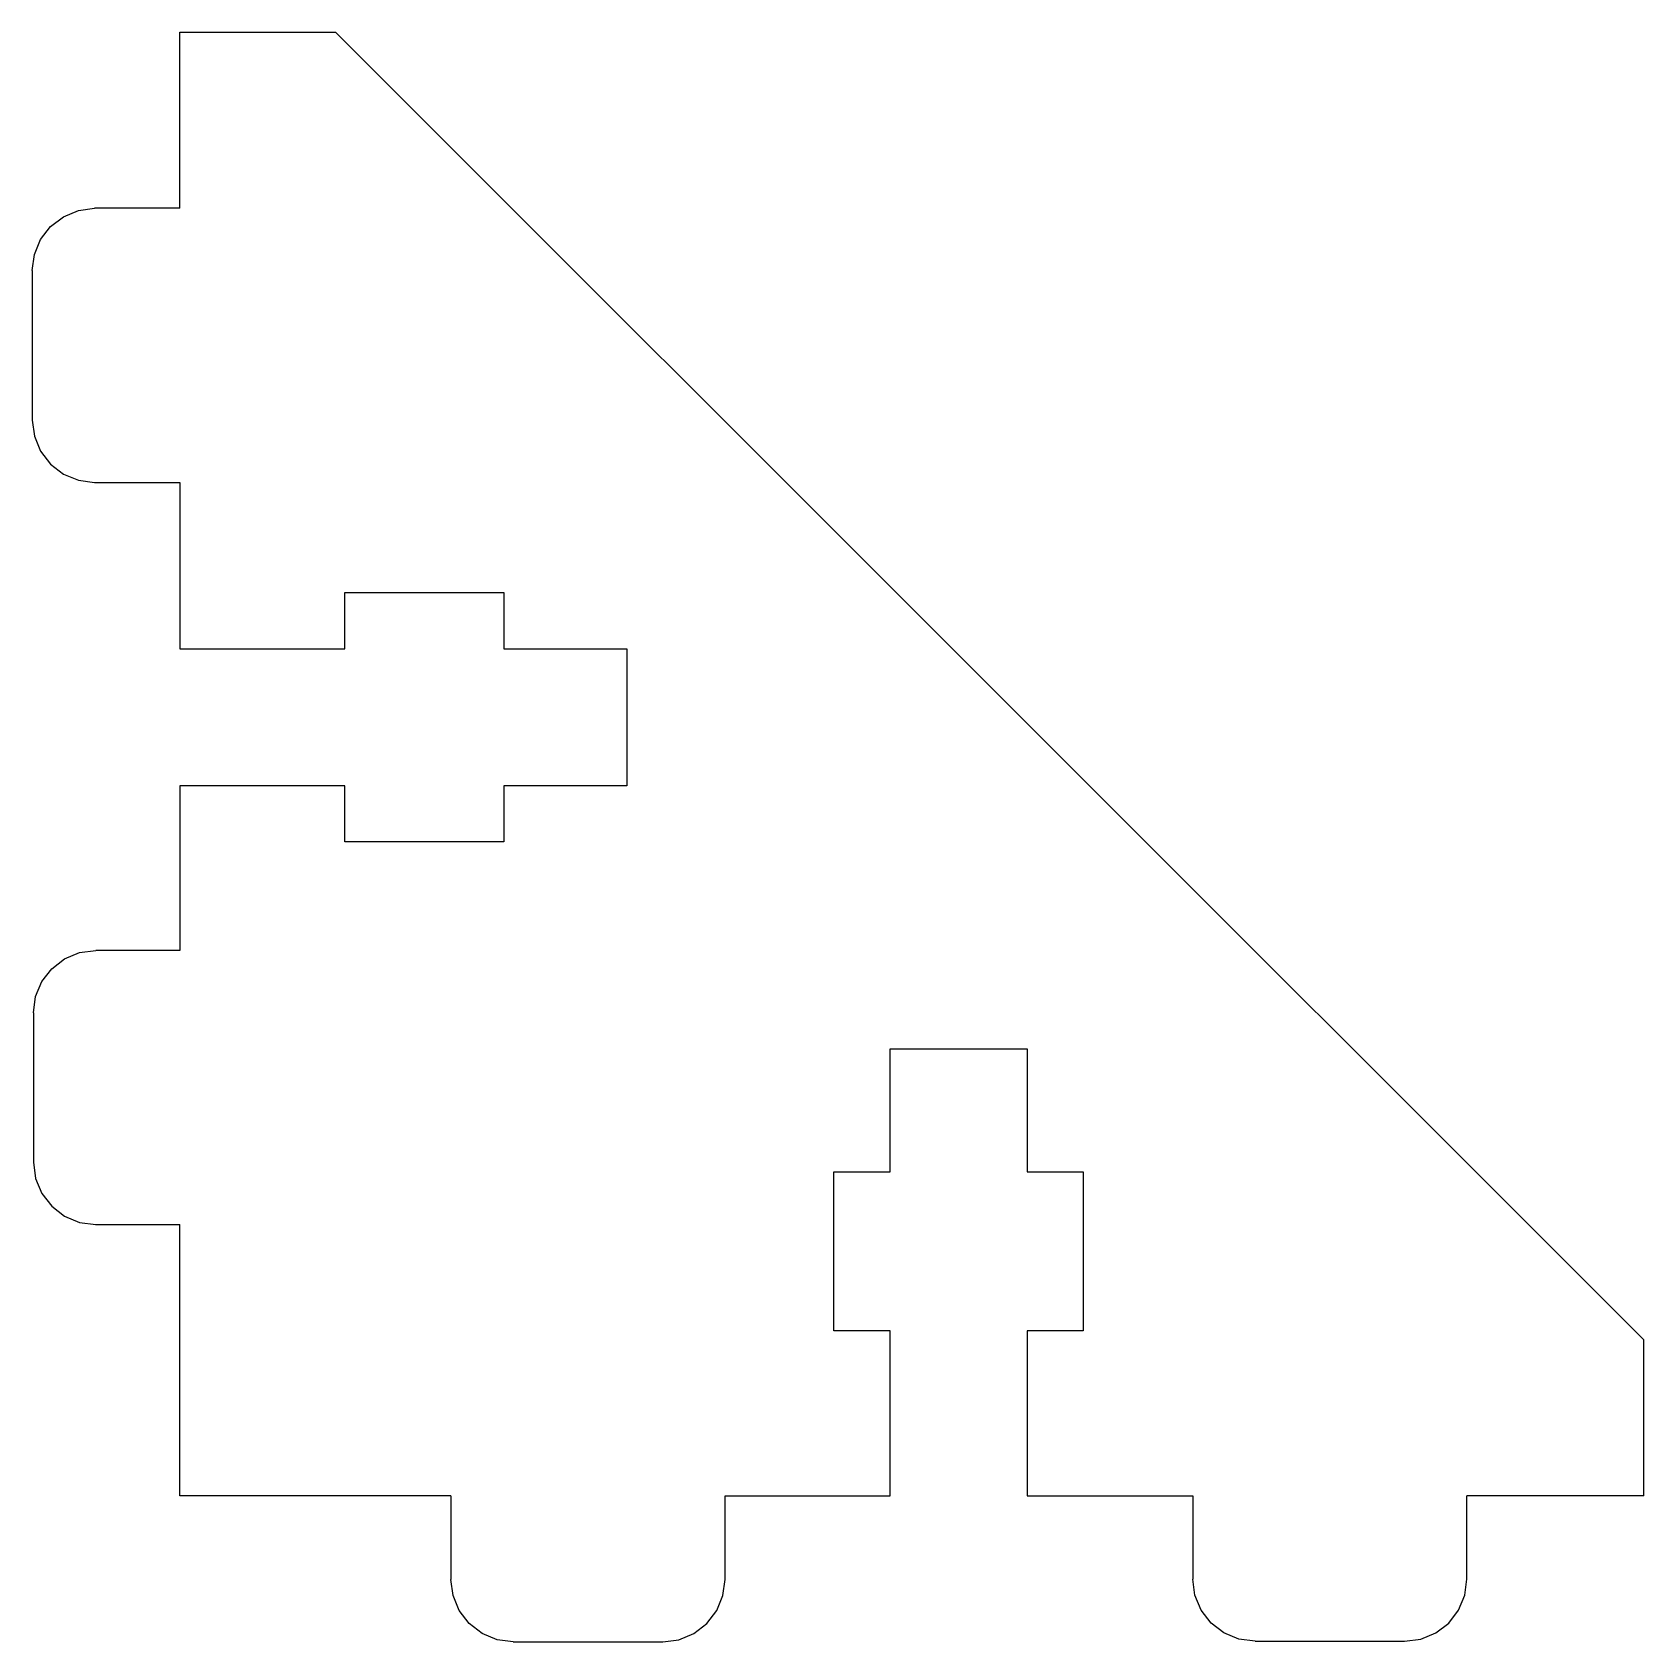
# Model space of a CAD drawing. Header units: millimetres. Extents: x 10.4 to 62.1, y 1.7 to 53.4.
import ezdxf

# ---------------------------------------------------------------- set-up
doc = ezdxf.new("R2010")
doc.units = ezdxf.units.MM

msp = doc.modelspace()

# ---------------------------------------------------------------- linework, layer by layer
for p, q in [((15.087, 47.723), (15.087, 53.379)), ((15.087, 53.379), (20.088, 53.379)), ((62.08, 11.385), (20.088, 53.379)), ((11.353, 47.455), (11.835, 47.655)), ((11.835, 47.655), (12.353, 47.723)), ((15.087, 47.723), (12.353, 47.723)), ((10.621, 46.723), (10.938, 47.137)), ((10.938, 47.137), (11.353, 47.455)), ((10.421, 46.241), (10.621, 46.723)), ((10.353, 45.723), (10.421, 46.241)), ((10.353, 45.723), (10.353, 40.923)), ((10.353, 40.923), (10.421, 40.406)), ((10.421, 40.406), (10.621, 39.923)), ((10.621, 39.923), (10.938, 39.509)), ((10.938, 39.509), (11.353, 39.191)), ((11.353, 39.191), (11.835, 38.991)), ((11.835, 38.991), (12.353, 38.923)), ((12.348, 38.923), (15.087, 38.923)), ((15.087, 38.923), (15.087, 33.581)), ((20.387, 35.381), (25.487, 35.381)), ((20.387, 33.581), (20.387, 35.381)), ((25.487, 35.381), (25.487, 33.581)), ((15.087, 33.581), (20.387, 33.581)), ((25.487, 33.581), (29.437, 33.581)), ((29.437, 33.581), (29.437, 29.181)), ((20.387, 29.181), (15.087, 29.181)), ((15.087, 29.181), (15.087, 23.89)), ((20.387, 27.381), (20.387, 29.181)), ((29.437, 29.181), (25.487, 29.181)), ((25.487, 29.181), (25.487, 27.381)), ((25.487, 27.381), (20.387, 27.381)), ((11.392, 23.622), (11.875, 23.822)), ((11.875, 23.822), (12.392, 23.89)), ((15.087, 23.89), (12.392, 23.89)), ((10.66, 22.89), (10.978, 23.304)), ((10.978, 23.304), (11.392, 23.622)), ((10.46, 22.408), (10.66, 22.89)), ((10.392, 21.89), (10.46, 22.408)), ((10.392, 21.89), (10.392, 17.09)), ((37.887, 16.781), (37.887, 20.731)), ((37.887, 20.731), (42.287, 20.731)), ((42.287, 20.731), (42.287, 16.781)), ((10.392, 17.09), (10.46, 16.572)), ((10.46, 16.572), (10.66, 16.09)), ((36.087, 16.781), (37.887, 16.781)), ((36.087, 11.681), (36.087, 16.781)), ((42.287, 16.781), (44.087, 16.781)), ((44.087, 16.781), (44.087, 11.681)), ((10.66, 16.09), (10.978, 15.676)), ((10.978, 15.676), (11.392, 15.358)), ((11.392, 15.358), (11.875, 15.158)), ((11.875, 15.158), (12.392, 15.09)), ((12.388, 15.09), (15.087, 15.09)), ((15.087, 6.381), (15.087, 15.09)), ((37.887, 11.681), (36.087, 11.681)), ((37.887, 6.381), (37.887, 11.681)), ((44.087, 11.681), (42.287, 11.681)), ((42.287, 11.681), (42.287, 6.381)), ((62.08, 6.381), (62.08, 11.385)), ((23.792, 6.381), (15.087, 6.381)), ((23.792, 6.381), (23.792, 3.691)), ((32.592, 6.381), (37.887, 6.381)), ((32.592, 3.687), (32.592, 6.381)), ((42.287, 6.381), (47.604, 6.381)), ((47.604, 6.381), (47.604, 3.707)), ((62.08, 6.381), (56.404, 6.381)), ((56.404, 3.703), (56.404, 6.381)), ((23.86, 3.173), (23.792, 3.691)), ((32.524, 3.173), (32.592, 3.691)), ((47.672, 3.189), (47.604, 3.707)), ((56.336, 3.189), (56.404, 3.707)), ((24.06, 2.691), (23.86, 3.173)), ((32.324, 2.691), (32.524, 3.173)), ((47.872, 2.707), (47.672, 3.189)), ((56.136, 2.707), (56.336, 3.189)), ((24.378, 2.277), (24.06, 2.691)), ((32.006, 2.277), (32.324, 2.691)), ((48.19, 2.293), (47.872, 2.707)), ((55.818, 2.293), (56.136, 2.707)), ((24.792, 1.959), (24.378, 2.277)), ((31.592, 1.959), (32.006, 2.277)), ((48.604, 1.975), (48.19, 2.293)), ((55.404, 1.975), (55.818, 2.293)), ((25.275, 1.759), (24.792, 1.959)), ((25.792, 1.691), (25.275, 1.759)), ((25.792, 1.691), (30.592, 1.691)), ((30.592, 1.691), (31.11, 1.759)), ((31.11, 1.759), (31.592, 1.959)), ((49.086, 1.775), (48.604, 1.975)), ((49.604, 1.707), (49.086, 1.775)), ((49.604, 1.707), (54.404, 1.707)), ((54.404, 1.707), (54.921, 1.775)), ((54.921, 1.775), (55.404, 1.975))]:
    msp.add_line(p, q)

doc.saveas('drawing.dxf')
